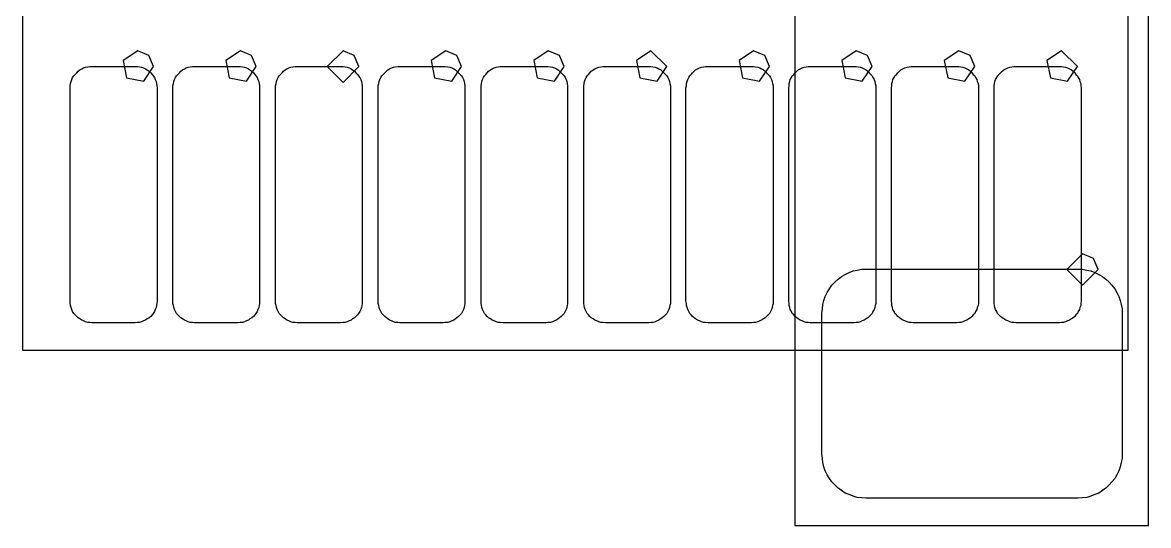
# Model space of a CAD drawing. Extents: x 114 to 258, y 8 to 198.
# Drawn here: x 151.95 to 159.08, y 48.35 to 51.53 of the extents above; entities that cross this region are included whole.
import ezdxf

# ---------------------------------------------------------------- set-up
doc = ezdxf.new("R2010")
doc.units = 0

msp = doc.modelspace()

# ---------------------------------------------------------------- linework, layer by layer
at = {"layer": 'Layer 1', "color": 7}
for points in [[(151.94788, 57.15996), (151.94788, 49.45868)], [(158.94812, 49.45868), (158.94812, 57.15996)], [(156.83738, 53.24836), (156.83738, 48.3487)], [(159.07766, 48.3487), (159.07766, 53.24836)], [(152.677368, 51.355476), (152.58498, 51.293744), (152.606657, 51.184765), (152.715636, 51.163088), (152.777368, 51.255476), (152.748079, 51.326187), (152.677368, 51.355476), (152.677368, 51.355476)], [(153.327354, 51.355476), (153.234966, 51.293744), (153.256643, 51.184765), (153.365622, 51.163088), (153.427354, 51.255476), (153.398065, 51.326187), (153.327354, 51.355476), (153.327354, 51.355476)], [(153.97734, 51.355476), (153.87734, 51.255476), (153.97734, 51.155476), (154.07734, 51.255476), (154.048051, 51.326187), (153.97734, 51.355476), (153.97734, 51.355476)], [(154.627326, 51.355476), (154.534938, 51.293744), (154.556615, 51.184765), (154.665594, 51.163088), (154.727326, 51.255476), (154.698037, 51.326187), (154.627326, 51.355476), (154.627326, 51.355476)], [(155.277312, 51.355476), (155.184924, 51.293744), (155.206601, 51.184765), (155.31558, 51.163088), (155.377312, 51.255476), (155.348023, 51.326187), (155.277312, 51.355476), (155.277312, 51.355476)], [(155.927298, 51.355476), (155.83491, 51.293744), (155.856587, 51.184765), (155.965566, 51.163088), (156.027298, 51.255476), (155.927298, 51.355476), (155.927298, 51.355476)], [(156.577284, 51.355476), (156.484896, 51.293744), (156.506573, 51.184765), (156.615552, 51.163088), (156.677284, 51.255476), (156.647995, 51.326187), (156.577284, 51.355476), (156.577284, 51.355476)], [(157.22727, 51.355476), (157.134882, 51.293744), (157.156559, 51.184765), (157.265538, 51.163088), (157.32727, 51.255476), (157.297981, 51.326187), (157.22727, 51.355476), (157.22727, 51.355476)], [(157.877256, 51.355476), (157.784868, 51.293744), (157.806545, 51.184765), (157.915524, 51.163088), (157.977256, 51.255476), (157.947967, 51.326187), (157.877256, 51.355476), (157.877256, 51.355476)], [(158.527242, 51.355476), (158.434854, 51.293744), (158.456531, 51.184765), (158.56551, 51.163088), (158.627242, 51.255476), (158.527242, 51.355476), (158.527242, 51.355476)], [(152.26538, 51.18588), (152.273, 51.19604)], [(152.273, 51.19604), (152.28062, 51.2062)], [(152.28062, 51.2062), (152.29078, 51.21636)], [(152.29078, 51.21636), (152.30094, 51.22652)], [(152.30094, 51.22652), (152.3111, 51.23414)], [(152.3111, 51.23414), (152.3238, 51.24176)], [(152.3238, 51.24176), (152.33396, 51.24684)], [(152.33396, 51.24684), (152.34666, 51.25192)], [(152.34666, 51.25192), (152.3619, 51.25446)], [(152.3619, 51.25446), (152.3746, 51.257)], [(152.3746, 51.257), (152.3873, 51.257)], [(152.3873, 51.257), (152.66162, 51.257)], [(152.66162, 51.257), (152.67686, 51.257)], [(152.67686, 51.257), (152.68956, 51.25446)], [(152.68956, 51.25446), (152.70226, 51.25192)], [(152.70226, 51.25192), (152.71496, 51.24684)], [(152.71496, 51.24684), (152.72766, 51.24176)], [(152.72766, 51.24176), (152.73782, 51.23414)], [(152.73782, 51.23414), (152.75052, 51.22652)], [(152.75052, 51.22652), (152.76068, 51.21636)], [(152.76068, 51.21636), (152.7683, 51.2062)], [(152.7683, 51.2062), (152.77592, 51.19604)], [(152.77592, 51.19604), (152.78354, 51.18588)], [(152.91562, 51.18588), (152.92324, 51.19604)], [(152.92324, 51.19604), (152.93086, 51.2062)], [(152.93086, 51.2062), (152.94102, 51.21636)], [(152.94102, 51.21636), (152.95118, 51.22652)], [(152.95118, 51.22652), (152.96134, 51.23414)], [(152.96134, 51.23414), (152.97404, 51.24176)], [(152.97404, 51.24176), (152.9842, 51.24684)], [(152.9842, 51.24684), (152.9969, 51.25192)], [(152.9969, 51.25192), (153.0096, 51.25446)], [(153.0096, 51.25446), (153.02484, 51.257)], [(153.02484, 51.257), (153.03754, 51.257)], [(153.03754, 51.257), (153.31186, 51.257)], [(153.31186, 51.257), (153.3271, 51.257)], [(153.3271, 51.257), (153.3398, 51.25446)], [(153.3398, 51.25446), (153.3525, 51.25192)], [(153.3525, 51.25192), (153.3652, 51.24684)], [(153.3652, 51.24684), (153.3779, 51.24176)], [(153.3779, 51.24176), (153.38806, 51.23414)], [(153.38806, 51.23414), (153.40076, 51.22652)], [(153.40076, 51.22652), (153.41092, 51.21636)], [(153.41092, 51.21636), (153.41854, 51.2062)], [(153.41854, 51.2062), (153.42616, 51.19604)], [(153.42616, 51.19604), (153.43378, 51.18588)], [(153.56586, 51.18588), (153.57348, 51.19604)], [(153.57348, 51.19604), (153.5811, 51.2062)], [(153.5811, 51.2062), (153.59126, 51.21636)], [(153.59126, 51.21636), (153.60142, 51.22652)], [(153.60142, 51.22652), (153.61158, 51.23414)], [(153.61158, 51.23414), (153.62174, 51.24176)], [(153.62174, 51.24176), (153.63444, 51.24684)], [(153.63444, 51.24684), (153.64714, 51.25192)], [(153.64714, 51.25192), (153.65984, 51.25446)], [(153.65984, 51.25446), (153.67508, 51.257)], [(153.67508, 51.257), (153.68778, 51.257)], [(153.68778, 51.257), (153.9621, 51.257)], [(153.9621, 51.257), (153.97734, 51.257)], [(153.97734, 51.257), (153.99004, 51.25446)], [(153.99004, 51.25446), (154.00274, 51.25192)], [(154.00274, 51.25192), (154.01544, 51.24684)], [(154.01544, 51.24684), (154.02814, 51.24176)], [(154.02814, 51.24176), (154.0383, 51.23414)], [(154.0383, 51.23414), (154.051, 51.22652)], [(154.051, 51.22652), (154.05862, 51.21636)], [(154.05862, 51.21636), (154.06878, 51.2062)], [(154.06878, 51.2062), (154.0764, 51.19604)], [(154.0764, 51.19604), (154.08402, 51.18588)], [(154.2161, 51.18588), (154.22372, 51.19604)], [(154.22372, 51.19604), (154.23134, 51.2062)], [(154.23134, 51.2062), (154.2415, 51.21636)], [(154.2415, 51.21636), (154.25166, 51.22652)], [(154.25166, 51.22652), (154.26182, 51.23414)], [(154.26182, 51.23414), (154.27198, 51.24176)], [(154.27198, 51.24176), (154.28468, 51.24684)], [(154.28468, 51.24684), (154.29738, 51.25192)], [(154.29738, 51.25192), (154.31008, 51.25446)], [(154.31008, 51.25446), (154.32532, 51.257)], [(154.32532, 51.257), (154.33802, 51.257)], [(154.33802, 51.257), (154.61234, 51.257)], [(154.61234, 51.257), (154.62504, 51.257)], [(154.62504, 51.257), (154.64028, 51.25446)], [(154.64028, 51.25446), (154.65298, 51.25192)], [(154.65298, 51.25192), (154.66568, 51.24684)], [(154.66568, 51.24684), (154.67838, 51.24176)], [(154.67838, 51.24176), (154.68854, 51.23414)], [(154.68854, 51.23414), (154.6987, 51.22652)], [(154.6987, 51.22652), (154.70886, 51.21636)], [(154.70886, 51.21636), (154.71902, 51.2062)], [(154.71902, 51.2062), (154.72664, 51.19604)], [(154.72664, 51.19604), (154.73426, 51.18588)], [(154.86634, 51.18588), (154.87396, 51.19604)], [(154.87396, 51.19604), (154.88158, 51.2062)], [(154.88158, 51.2062), (154.8892, 51.21636)], [(154.8892, 51.21636), (154.89936, 51.22652)], [(154.89936, 51.22652), (154.91206, 51.23414)], [(154.91206, 51.23414), (154.92222, 51.24176)], [(154.92222, 51.24176), (154.93492, 51.24684)], [(154.93492, 51.24684), (154.94762, 51.25192)], [(154.94762, 51.25192), (154.96032, 51.25446)], [(154.96032, 51.25446), (154.97302, 51.257)], [(154.97302, 51.257), (154.98826, 51.257)], [(154.98826, 51.257), (155.26258, 51.257)], [(155.26258, 51.257), (155.27528, 51.257)], [(155.27528, 51.257), (155.29052, 51.25446)], [(155.29052, 51.25446), (155.30322, 51.25192)], [(155.30322, 51.25192), (155.31592, 51.24684)], [(155.31592, 51.24684), (155.32862, 51.24176)], [(155.32862, 51.24176), (155.33878, 51.23414)], [(155.33878, 51.23414), (155.34894, 51.22652)], [(155.34894, 51.22652), (155.3591, 51.21636)], [(155.3591, 51.21636), (155.36926, 51.2062)], [(155.36926, 51.2062), (155.37688, 51.19604)], [(155.37688, 51.19604), (155.3845, 51.18588)], [(155.51658, 51.18588), (155.5242, 51.19604)], [(155.5242, 51.19604), (155.53182, 51.2062)], [(155.53182, 51.2062), (155.53944, 51.21636)], [(155.53944, 51.21636), (155.5496, 51.22652)], [(155.5496, 51.22652), (155.5623, 51.23414)], [(155.5623, 51.23414), (155.57246, 51.24176)], [(155.57246, 51.24176), (155.58516, 51.24684)], [(155.58516, 51.24684), (155.59786, 51.25192)], [(155.59786, 51.25192), (155.61056, 51.25446)], [(155.61056, 51.25446), (155.62326, 51.257)], [(155.62326, 51.257), (155.6385, 51.257)], [(155.6385, 51.257), (155.91282, 51.257)], [(155.91282, 51.257), (155.92552, 51.257)], [(155.92552, 51.257), (155.93822, 51.25446)], [(155.93822, 51.25446), (155.95346, 51.25192)], [(155.95346, 51.25192), (155.96616, 51.24684)], [(155.96616, 51.24684), (155.97632, 51.24176)], [(155.97632, 51.24176), (155.98902, 51.23414)], [(155.98902, 51.23414), (155.99918, 51.22652)], [(155.99918, 51.22652), (156.00934, 51.21636)], [(156.00934, 51.21636), (156.0195, 51.2062)], [(156.0195, 51.2062), (156.02712, 51.19604)], [(156.02712, 51.19604), (156.03474, 51.18588)], [(156.16682, 51.18588), (156.17444, 51.19604)], [(156.17444, 51.19604), (156.18206, 51.2062)], [(156.18206, 51.2062), (156.18968, 51.21636)], [(156.18968, 51.21636), (156.19984, 51.22652)], [(156.19984, 51.22652), (156.21, 51.23414)], [(156.21, 51.23414), (156.2227, 51.24176)], [(156.2227, 51.24176), (156.2354, 51.24684)], [(156.2354, 51.24684), (156.2481, 51.25192)], [(156.2481, 51.25192), (156.2608, 51.25446)], [(156.2608, 51.25446), (156.2735, 51.257)], [(156.2735, 51.257), (156.28874, 51.257)], [(156.28874, 51.257), (156.56306, 51.257)], [(156.56306, 51.257), (156.57576, 51.257)], [(156.57576, 51.257), (156.58846, 51.25446)], [(156.58846, 51.25446), (156.6037, 51.25192)], [(156.6037, 51.25192), (156.6164, 51.24684)], [(156.6164, 51.24684), (156.62656, 51.24176)], [(156.62656, 51.24176), (156.63926, 51.23414)], [(156.63926, 51.23414), (156.64942, 51.22652)], [(156.64942, 51.22652), (156.65958, 51.21636)], [(156.65958, 51.21636), (156.66974, 51.2062)], [(156.66974, 51.2062), (156.67736, 51.19604)], [(156.67736, 51.19604), (156.68498, 51.18588)], [(156.81706, 51.18588), (156.82214, 51.19604)], [(156.82214, 51.19604), (156.8323, 51.2062)], [(156.8323, 51.2062), (156.83992, 51.21636)], [(156.83992, 51.21636), (156.85008, 51.22652)], [(156.85008, 51.22652), (156.86024, 51.23414)], [(156.86024, 51.23414), (156.87294, 51.24176)], [(156.87294, 51.24176), (156.88564, 51.24684)], [(156.88564, 51.24684), (156.89834, 51.25192)], [(156.89834, 51.25192), (156.91104, 51.25446)], [(156.91104, 51.25446), (156.92374, 51.257)], [(156.92374, 51.257), (156.93644, 51.257)], [(156.93644, 51.257), (157.2133, 51.257)], [(157.2133, 51.257), (157.226, 51.257)], [(157.226, 51.257), (157.2387, 51.25446)], [(157.2387, 51.25446), (157.2514, 51.25192)], [(157.2514, 51.25192), (157.2641, 51.24684)], [(157.2641, 51.24684), (157.2768, 51.24176)], [(157.2768, 51.24176), (157.2895, 51.23414)], [(157.2895, 51.23414), (157.29966, 51.22652)], [(157.29966, 51.22652), (157.30982, 51.21636)], [(157.30982, 51.21636), (157.31998, 51.2062)], [(157.31998, 51.2062), (157.3276, 51.19604)], [(157.3276, 51.19604), (157.33268, 51.18588)], [(157.4673, 51.18588), (157.47238, 51.19604)], [(157.47238, 51.19604), (157.48254, 51.2062)], [(157.48254, 51.2062), (157.49016, 51.21636)], [(157.49016, 51.21636), (157.50032, 51.22652)], [(157.50032, 51.22652), (157.51048, 51.23414)], [(157.51048, 51.23414), (157.52318, 51.24176)], [(157.52318, 51.24176), (157.53588, 51.24684)], [(157.53588, 51.24684), (157.54858, 51.25192)], [(157.54858, 51.25192), (157.56128, 51.25446)], [(157.56128, 51.25446), (157.57398, 51.257)], [(157.57398, 51.257), (157.58668, 51.257)], [(157.58668, 51.257), (157.86354, 51.257)], [(157.86354, 51.257), (157.87624, 51.257)], [(157.87624, 51.257), (157.88894, 51.25446)], [(157.88894, 51.25446), (157.90164, 51.25192)], [(157.90164, 51.25192), (157.91434, 51.24684)], [(157.91434, 51.24684), (157.92704, 51.24176)], [(157.92704, 51.24176), (157.93974, 51.23414)], [(157.93974, 51.23414), (157.9499, 51.22652)], [(157.9499, 51.22652), (157.96006, 51.21636)], [(157.96006, 51.21636), (157.96768, 51.2062)], [(157.96768, 51.2062), (157.97784, 51.19604)], [(157.97784, 51.19604), (157.98292, 51.18588)], [(158.11754, 51.18588), (158.12262, 51.19604)], [(158.12262, 51.19604), (158.13024, 51.2062)], [(158.13024, 51.2062), (158.1404, 51.21636)], [(158.1404, 51.21636), (158.15056, 51.22652)], [(158.15056, 51.22652), (158.16072, 51.23414)], [(158.16072, 51.23414), (158.17342, 51.24176)], [(158.17342, 51.24176), (158.18612, 51.24684)], [(158.18612, 51.24684), (158.19882, 51.25192)], [(158.19882, 51.25192), (158.21152, 51.25446)], [(158.21152, 51.25446), (158.22422, 51.257)], [(158.22422, 51.257), (158.23692, 51.257)], [(158.23692, 51.257), (158.51378, 51.257)], [(158.51378, 51.257), (158.52648, 51.257)], [(158.52648, 51.257), (158.53918, 51.25446)], [(158.53918, 51.25446), (158.55188, 51.25192)], [(158.55188, 51.25192), (158.56458, 51.24684)], [(158.56458, 51.24684), (158.57728, 51.24176)], [(158.57728, 51.24176), (158.58998, 51.23414)], [(158.58998, 51.23414), (158.60014, 51.22652)], [(158.60014, 51.22652), (158.6103, 51.21636)], [(158.6103, 51.21636), (158.61792, 51.2062)], [(158.61792, 51.2062), (158.62808, 51.19604)], [(158.62808, 51.19604), (158.63316, 51.18588)], [(152.25014, 51.13254), (152.25268, 51.14778)], [(152.25014, 51.11984), (152.25014, 51.13254)], [(152.25268, 51.14778), (152.25522, 51.16048)], [(152.25522, 51.16048), (152.2603, 51.17318)], [(152.2603, 51.17318), (152.26538, 51.18588)], [(152.78354, 51.18588), (152.78862, 51.17318)], [(152.78862, 51.17318), (152.7937, 51.16048)], [(152.7937, 51.16048), (152.79624, 51.14778)], [(152.79624, 51.14778), (152.79878, 51.13254)], [(152.79878, 51.13254), (152.80132, 51.11984)], [(152.90038, 51.13254), (152.90292, 51.14778)], [(152.90038, 51.11984), (152.90038, 51.13254)], [(152.90292, 51.14778), (152.90546, 51.16048)], [(152.90546, 51.16048), (152.91054, 51.17318)], [(152.91054, 51.17318), (152.91562, 51.18588)], [(153.43378, 51.18588), (153.43886, 51.17318)], [(153.43886, 51.17318), (153.44394, 51.16048)], [(153.44394, 51.16048), (153.44648, 51.14778)], [(153.44648, 51.14778), (153.44902, 51.13254)], [(153.44902, 51.13254), (153.44902, 51.11984)], [(153.55062, 51.13254), (153.55316, 51.14778)], [(153.55062, 51.11984), (153.55062, 51.13254)], [(153.55316, 51.14778), (153.5557, 51.16048)], [(153.5557, 51.16048), (153.56078, 51.17318)], [(153.56078, 51.17318), (153.56586, 51.18588)], [(154.08402, 51.18588), (154.0891, 51.17318)], [(154.0891, 51.17318), (154.09418, 51.16048)], [(154.09418, 51.16048), (154.09672, 51.14778)], [(154.09672, 51.14778), (154.09926, 51.13254)], [(154.09926, 51.13254), (154.09926, 51.11984)], [(154.20086, 51.13254), (154.2034, 51.14778)], [(154.20086, 51.11984), (154.20086, 51.13254)], [(154.2034, 51.14778), (154.20594, 51.16048)], [(154.20594, 51.16048), (154.21102, 51.17318)], [(154.21102, 51.17318), (154.2161, 51.18588)], [(154.73426, 51.18588), (154.73934, 51.17318)], [(154.73934, 51.17318), (154.74442, 51.16048)], [(154.74442, 51.16048), (154.74696, 51.14778)], [(154.74696, 51.14778), (154.7495, 51.13254)], [(154.7495, 51.13254), (154.7495, 51.11984)], [(154.8511, 51.13254), (154.85364, 51.14778)], [(154.8511, 51.11984), (154.8511, 51.13254)], [(154.85364, 51.14778), (154.85618, 51.16048)], [(154.85618, 51.16048), (154.86126, 51.17318)], [(154.86126, 51.17318), (154.86634, 51.18588)], [(155.3845, 51.18588), (155.38958, 51.17318)], [(155.38958, 51.17318), (155.39466, 51.16048)], [(155.39466, 51.16048), (155.3972, 51.14778)], [(155.3972, 51.14778), (155.39974, 51.13254)], [(155.39974, 51.13254), (155.39974, 51.11984)], [(155.50134, 51.13254), (155.50388, 51.14778)], [(155.50134, 51.11984), (155.50134, 51.13254)], [(155.50388, 51.14778), (155.50642, 51.16048)], [(155.50642, 51.16048), (155.5115, 51.17318)], [(155.5115, 51.17318), (155.51658, 51.18588)], [(156.03474, 51.18588), (156.03982, 51.17318)], [(156.03982, 51.17318), (156.0449, 51.16048)], [(156.0449, 51.16048), (156.04744, 51.14778)], [(156.04744, 51.14778), (156.04998, 51.13254)], [(156.04998, 51.13254), (156.04998, 51.11984)], [(156.14904, 51.11984), (156.15158, 51.13254)], [(156.15158, 51.14778), (156.15666, 51.16048)], [(156.15158, 51.13254), (156.15158, 51.14778)], [(156.15666, 51.16048), (156.16174, 51.17318)], [(156.16174, 51.17318), (156.16682, 51.18588)], [(156.68498, 51.18588), (156.69006, 51.17318)], [(156.69006, 51.17318), (156.69514, 51.16048)], [(156.69514, 51.16048), (156.69768, 51.14778)], [(156.69768, 51.14778), (156.70022, 51.13254)], [(156.70022, 51.13254), (156.70022, 51.11984)], [(156.79928, 51.11984), (156.80182, 51.13254)], [(156.80182, 51.14778), (156.8069, 51.16048)], [(156.80182, 51.13254), (156.80182, 51.14778)], [(156.8069, 51.16048), (156.80944, 51.17318)], [(156.80944, 51.17318), (156.81706, 51.18588)], [(157.33268, 51.18588), (157.3403, 51.17318)], [(157.3403, 51.17318), (157.34538, 51.16048)], [(157.34538, 51.16048), (157.34792, 51.14778)], [(157.34792, 51.14778), (157.35046, 51.13254)], [(157.35046, 51.13254), (157.35046, 51.11984)], [(157.44952, 51.11984), (157.45206, 51.13254)], [(157.45206, 51.14778), (157.45714, 51.16048)], [(157.45206, 51.13254), (157.45206, 51.14778)], [(157.45714, 51.16048), (157.45968, 51.17318)], [(157.45968, 51.17318), (157.4673, 51.18588)], [(157.98292, 51.18588), (157.99054, 51.17318)], [(157.99054, 51.17318), (157.99308, 51.16048)], [(157.99308, 51.16048), (157.99816, 51.14778)], [(157.99816, 51.14778), (158.0007, 51.13254)], [(158.0007, 51.13254), (158.0007, 51.11984)], [(158.09976, 51.13254), (158.1023, 51.14778)], [(158.09976, 51.11984), (158.09976, 51.13254)], [(158.1023, 51.14778), (158.10484, 51.16048)], [(158.10484, 51.16048), (158.10992, 51.17318)], [(158.10992, 51.17318), (158.11754, 51.18588)], [(158.63316, 51.18588), (158.64078, 51.17318)], [(158.64078, 51.17318), (158.64332, 51.16048)], [(158.64332, 51.16048), (158.6484, 51.14778)], [(158.6484, 51.14778), (158.6484, 51.13254)], [(158.6484, 51.13254), (158.65094, 51.11984)], [(152.25014, 49.7711), (152.25014, 51.11984)], [(152.80132, 51.11984), (152.80132, 49.7711)], [(152.90038, 49.7711), (152.90038, 51.11984)], [(153.44902, 51.11984), (153.44902, 49.7711)], [(153.55062, 49.7711), (153.55062, 51.11984)], [(154.09926, 51.11984), (154.09926, 49.7711)], [(154.20086, 49.7711), (154.20086, 51.11984)], [(154.7495, 51.11984), (154.7495, 49.7711)], [(154.8511, 49.7711), (154.8511, 51.11984)], [(155.39974, 51.11984), (155.39974, 49.7711)], [(155.50134, 49.7711), (155.50134, 51.11984)], [(156.04998, 51.11984), (156.04998, 49.7711)], [(156.14904, 49.7711), (156.14904, 51.11984)], [(156.70022, 51.11984), (156.70022, 49.7711)], [(156.79928, 49.7711), (156.79928, 51.11984)], [(157.35046, 51.11984), (157.35046, 49.7711)], [(157.44952, 49.7711), (157.44952, 51.11984)], [(158.0007, 51.11984), (158.0007, 49.7711)], [(158.09976, 49.7711), (158.09976, 51.11984)], [(158.65094, 51.11984), (158.65094, 49.7711)], [(158.65983, 50.069982), (158.55983, 49.969982), (158.65983, 49.869982), (158.75983, 49.969982), (158.730541, 50.040693), (158.65983, 50.069982), (158.65983, 50.069982)], [(157.1117, 49.90826), (157.13456, 49.92604)], [(157.13456, 49.92604), (157.15742, 49.93874)], [(157.15742, 49.93874), (157.18282, 49.95144)], [(157.18282, 49.95144), (157.20822, 49.9616)], [(157.20822, 49.9616), (157.23362, 49.96668)], [(157.23362, 49.96668), (157.26156, 49.97176)], [(157.26156, 49.97176), (157.2895, 49.97176)], [(157.2895, 49.97176), (158.63062, 49.97176)], [(158.63062, 49.97176), (158.65856, 49.97176)], [(158.65856, 49.97176), (158.6865, 49.96668)], [(158.6865, 49.96668), (158.7119, 49.9616)], [(158.7119, 49.9616), (158.7373, 49.95144)], [(158.7373, 49.95144), (158.7627, 49.93874)], [(158.7627, 49.93874), (158.78556, 49.92604)], [(158.78556, 49.92604), (158.80842, 49.90826)], [(157.04312, 49.82444), (157.05836, 49.8473)], [(157.05836, 49.8473), (157.0736, 49.87016)], [(157.0736, 49.87016), (157.09138, 49.89048)], [(157.09138, 49.89048), (157.1117, 49.90826)], [(158.80842, 49.90826), (158.82874, 49.89048)], [(158.82874, 49.89048), (158.84652, 49.87016)], [(158.84652, 49.87016), (158.8643, 49.8473)], [(158.8643, 49.8473), (158.877, 49.82444)], [(152.25014, 49.75586), (152.25014, 49.7711)], [(152.80132, 49.7711), (152.79878, 49.75586)], [(152.90038, 49.75586), (152.90038, 49.7711)], [(153.44902, 49.7711), (153.44902, 49.75586)], [(153.55062, 49.75586), (153.55062, 49.7711)], [(154.09926, 49.7711), (154.09926, 49.75586)], [(154.20086, 49.75586), (154.20086, 49.7711)], [(154.7495, 49.7711), (154.7495, 49.75586)], [(154.8511, 49.75586), (154.8511, 49.7711)], [(155.39974, 49.7711), (155.39974, 49.75586)], [(155.50134, 49.75586), (155.50134, 49.7711)], [(156.04998, 49.7711), (156.04998, 49.75586)], [(156.15158, 49.75586), (156.14904, 49.7711)], [(156.70022, 49.7711), (156.70022, 49.75586)], [(156.80182, 49.75586), (156.79928, 49.7711)], [(157.01518, 49.74824), (157.0228, 49.77364)], [(157.0228, 49.77364), (157.03042, 49.79904)], [(157.03042, 49.79904), (157.04312, 49.82444)], [(157.35046, 49.7711), (157.35046, 49.75586)], [(157.45206, 49.75586), (157.44952, 49.7711)], [(158.0007, 49.7711), (158.0007, 49.75586)], [(158.09976, 49.75586), (158.09976, 49.7711)], [(158.65094, 49.7711), (158.6484, 49.75586)], [(158.877, 49.82444), (158.8897, 49.79904)], [(158.8897, 49.79904), (158.89732, 49.77364)], [(158.89732, 49.77364), (158.90494, 49.74824)], [(152.25268, 49.74316), (152.25014, 49.75586)], [(152.25522, 49.73046), (152.25268, 49.74316)], [(152.2603, 49.71776), (152.25522, 49.73046)], [(152.26538, 49.70506), (152.2603, 49.71776)], [(152.273, 49.69236), (152.26538, 49.70506)], [(152.78354, 49.70506), (152.77592, 49.69236)], [(152.78862, 49.71776), (152.78354, 49.70506)], [(152.7937, 49.73046), (152.78862, 49.71776)], [(152.79624, 49.74316), (152.7937, 49.73046)], [(152.79878, 49.75586), (152.79624, 49.74316)], [(152.90292, 49.74316), (152.90038, 49.75586)], [(152.90546, 49.73046), (152.90292, 49.74316)], [(152.91054, 49.71776), (152.90546, 49.73046)], [(152.91562, 49.70506), (152.91054, 49.71776)], [(152.92324, 49.69236), (152.91562, 49.70506)], [(153.43378, 49.70506), (153.42616, 49.69236)], [(153.43886, 49.71776), (153.43378, 49.70506)], [(153.44394, 49.73046), (153.43886, 49.71776)], [(153.44648, 49.74316), (153.44394, 49.73046)], [(153.44902, 49.75586), (153.44648, 49.74316)], [(153.55316, 49.74316), (153.55062, 49.75586)], [(153.5557, 49.73046), (153.55316, 49.74316)], [(153.56078, 49.71776), (153.5557, 49.73046)], [(153.56586, 49.70506), (153.56078, 49.71776)], [(153.57348, 49.69236), (153.56586, 49.70506)], [(154.08402, 49.70506), (154.0764, 49.69236)], [(154.0891, 49.71776), (154.08402, 49.70506)], [(154.09418, 49.73046), (154.0891, 49.71776)], [(154.09672, 49.74316), (154.09418, 49.73046)], [(154.09926, 49.75586), (154.09672, 49.74316)], [(154.2034, 49.74316), (154.20086, 49.75586)], [(154.20594, 49.73046), (154.2034, 49.74316)], [(154.21102, 49.71776), (154.20594, 49.73046)], [(154.2161, 49.70506), (154.21102, 49.71776)], [(154.22372, 49.69236), (154.2161, 49.70506)], [(154.73426, 49.70506), (154.72664, 49.69236)], [(154.73934, 49.71776), (154.73426, 49.70506)], [(154.74442, 49.73046), (154.73934, 49.71776)], [(154.74696, 49.74316), (154.74442, 49.73046)], [(154.7495, 49.75586), (154.74696, 49.74316)], [(154.85364, 49.74316), (154.8511, 49.75586)], [(154.85618, 49.73046), (154.85364, 49.74316)], [(154.86126, 49.71776), (154.85618, 49.73046)], [(154.86634, 49.70506), (154.86126, 49.71776)], [(154.87396, 49.69236), (154.86634, 49.70506)], [(155.3845, 49.70506), (155.37688, 49.69236)], [(155.38958, 49.71776), (155.3845, 49.70506)], [(155.39466, 49.73046), (155.38958, 49.71776)], [(155.3972, 49.74316), (155.39466, 49.73046)], [(155.39974, 49.75586), (155.3972, 49.74316)], [(155.50388, 49.74316), (155.50134, 49.75586)], [(155.50642, 49.73046), (155.50388, 49.74316)], [(155.5115, 49.71776), (155.50642, 49.73046)], [(155.51658, 49.70506), (155.5115, 49.71776)], [(155.5242, 49.69236), (155.51658, 49.70506)], [(156.03474, 49.70506), (156.02712, 49.69236)], [(156.03982, 49.71776), (156.03474, 49.70506)], [(156.0449, 49.73046), (156.03982, 49.71776)], [(156.04744, 49.74316), (156.0449, 49.73046)], [(156.04998, 49.75586), (156.04744, 49.74316)], [(156.15158, 49.74316), (156.15158, 49.75586)], [(156.15666, 49.73046), (156.15158, 49.74316)], [(156.16174, 49.71776), (156.15666, 49.73046)], [(156.16682, 49.70506), (156.16174, 49.71776)], [(156.17444, 49.69236), (156.16682, 49.70506)], [(156.68498, 49.70506), (156.67736, 49.69236)], [(156.69006, 49.71776), (156.68498, 49.70506)], [(156.69514, 49.73046), (156.69006, 49.71776)], [(156.69768, 49.74316), (156.69514, 49.73046)], [(156.70022, 49.75586), (156.69768, 49.74316)], [(156.80182, 49.74316), (156.80182, 49.75586)], [(156.8069, 49.73046), (156.80182, 49.74316)], [(156.80944, 49.71776), (156.8069, 49.73046)], [(156.81706, 49.70506), (156.80944, 49.71776)], [(156.82214, 49.69236), (156.81706, 49.70506)], [(157.0101, 49.69236), (157.01264, 49.7203)], [(157.01264, 49.7203), (157.01518, 49.74824)], [(157.33268, 49.70506), (157.3276, 49.69236)], [(157.3403, 49.71776), (157.33268, 49.70506)], [(157.34538, 49.73046), (157.3403, 49.71776)], [(157.34792, 49.74316), (157.34538, 49.73046)], [(157.35046, 49.75586), (157.34792, 49.74316)], [(157.45206, 49.74316), (157.45206, 49.75586)], [(157.45714, 49.73046), (157.45206, 49.74316)], [(157.45968, 49.71776), (157.45714, 49.73046)], [(157.4673, 49.70506), (157.45968, 49.71776)], [(157.47238, 49.69236), (157.4673, 49.70506)], [(157.98292, 49.70506), (157.97784, 49.69236)], [(157.99054, 49.71776), (157.98292, 49.70506)], [(157.99308, 49.73046), (157.99054, 49.71776)], [(157.99816, 49.74316), (157.99308, 49.73046)], [(158.0007, 49.75586), (157.99816, 49.74316)], [(158.1023, 49.74316), (158.09976, 49.75586)], [(158.10484, 49.73046), (158.1023, 49.74316)], [(158.10992, 49.71776), (158.10484, 49.73046)], [(158.11754, 49.70506), (158.10992, 49.71776)], [(158.12262, 49.69236), (158.11754, 49.70506)], [(158.63316, 49.70506), (158.62808, 49.69236)], [(158.64078, 49.71776), (158.63316, 49.70506)], [(158.64332, 49.73046), (158.64078, 49.71776)], [(158.6484, 49.74316), (158.64332, 49.73046)], [(158.6484, 49.75586), (158.6484, 49.74316)], [(158.90494, 49.74824), (158.91002, 49.7203)], [(158.91002, 49.7203), (158.91002, 49.69236)], [(152.28062, 49.6822), (152.273, 49.69236)], [(152.29078, 49.67204), (152.28062, 49.6822)], [(152.30094, 49.66442), (152.29078, 49.67204)], [(152.3111, 49.6568), (152.30094, 49.66442)], [(152.3238, 49.64918), (152.3111, 49.6568)], [(152.33396, 49.6441), (152.3238, 49.64918)], [(152.34666, 49.63902), (152.33396, 49.6441)], [(152.3619, 49.63394), (152.34666, 49.63902)], [(152.3746, 49.63394), (152.3619, 49.63394)], [(152.3873, 49.6314), (152.3746, 49.63394)], [(152.66162, 49.6314), (152.3873, 49.6314)], [(152.67686, 49.63394), (152.66162, 49.6314)], [(152.68956, 49.63394), (152.67686, 49.63394)], [(152.70226, 49.63902), (152.68956, 49.63394)], [(152.71496, 49.6441), (152.70226, 49.63902)], [(152.72766, 49.64918), (152.71496, 49.6441)], [(152.73782, 49.6568), (152.72766, 49.64918)], [(152.75052, 49.66442), (152.73782, 49.6568)], [(152.76068, 49.67204), (152.75052, 49.66442)], [(152.7683, 49.6822), (152.76068, 49.67204)], [(152.77592, 49.69236), (152.7683, 49.6822)], [(152.93086, 49.6822), (152.92324, 49.69236)], [(152.94102, 49.67204), (152.93086, 49.6822)], [(152.95118, 49.66442), (152.94102, 49.67204)], [(152.96134, 49.6568), (152.95118, 49.66442)], [(152.97404, 49.64918), (152.96134, 49.6568)], [(152.9842, 49.6441), (152.97404, 49.64918)], [(152.9969, 49.63902), (152.9842, 49.6441)], [(153.0096, 49.63394), (152.9969, 49.63902)], [(153.02484, 49.63394), (153.0096, 49.63394)], [(153.03754, 49.6314), (153.02484, 49.63394)], [(153.31186, 49.6314), (153.03754, 49.6314)], [(153.3271, 49.63394), (153.31186, 49.6314)], [(153.3398, 49.63394), (153.3271, 49.63394)], [(153.3525, 49.63902), (153.3398, 49.63394)], [(153.3652, 49.6441), (153.3525, 49.63902)], [(153.3779, 49.64918), (153.3652, 49.6441)], [(153.38806, 49.6568), (153.3779, 49.64918)], [(153.40076, 49.66442), (153.38806, 49.6568)], [(153.41092, 49.67204), (153.40076, 49.66442)], [(153.41854, 49.6822), (153.41092, 49.67204)], [(153.42616, 49.69236), (153.41854, 49.6822)], [(153.5811, 49.6822), (153.57348, 49.69236)], [(153.59126, 49.67204), (153.5811, 49.6822)], [(153.60142, 49.66442), (153.59126, 49.67204)], [(153.61158, 49.6568), (153.60142, 49.66442)], [(153.62174, 49.64918), (153.61158, 49.6568)], [(153.63444, 49.6441), (153.62174, 49.64918)], [(153.64714, 49.63902), (153.63444, 49.6441)], [(153.65984, 49.63394), (153.64714, 49.63902)], [(153.67508, 49.63394), (153.65984, 49.63394)], [(153.68778, 49.6314), (153.67508, 49.63394)], [(153.9621, 49.6314), (153.68778, 49.6314)], [(153.97734, 49.63394), (153.9621, 49.6314)], [(153.99004, 49.63394), (153.97734, 49.63394)], [(154.00274, 49.63902), (153.99004, 49.63394)], [(154.01544, 49.6441), (154.00274, 49.63902)], [(154.02814, 49.64918), (154.01544, 49.6441)], [(154.0383, 49.6568), (154.02814, 49.64918)], [(154.051, 49.66442), (154.0383, 49.6568)], [(154.05862, 49.67204), (154.051, 49.66442)], [(154.06878, 49.6822), (154.05862, 49.67204)], [(154.0764, 49.69236), (154.06878, 49.6822)], [(154.23134, 49.6822), (154.22372, 49.69236)], [(154.2415, 49.67204), (154.23134, 49.6822)], [(154.25166, 49.66442), (154.2415, 49.67204)], [(154.26182, 49.6568), (154.25166, 49.66442)], [(154.27198, 49.64918), (154.26182, 49.6568)], [(154.28468, 49.6441), (154.27198, 49.64918)], [(154.29738, 49.63902), (154.28468, 49.6441)], [(154.31008, 49.63394), (154.29738, 49.63902)], [(154.32532, 49.63394), (154.31008, 49.63394)], [(154.33802, 49.6314), (154.32532, 49.63394)], [(154.61234, 49.6314), (154.33802, 49.6314)], [(154.62504, 49.63394), (154.61234, 49.6314)], [(154.64028, 49.63394), (154.62504, 49.63394)], [(154.65298, 49.63902), (154.64028, 49.63394)], [(154.66568, 49.6441), (154.65298, 49.63902)], [(154.67838, 49.64918), (154.66568, 49.6441)], [(154.68854, 49.6568), (154.67838, 49.64918)], [(154.6987, 49.66442), (154.68854, 49.6568)], [(154.70886, 49.67204), (154.6987, 49.66442)], [(154.71902, 49.6822), (154.70886, 49.67204)], [(154.72664, 49.69236), (154.71902, 49.6822)], [(154.88158, 49.6822), (154.87396, 49.69236)], [(154.8892, 49.67204), (154.88158, 49.6822)], [(154.89936, 49.66442), (154.8892, 49.67204)], [(154.91206, 49.6568), (154.89936, 49.66442)], [(154.92222, 49.64918), (154.91206, 49.6568)], [(154.93492, 49.6441), (154.92222, 49.64918)], [(154.94762, 49.63902), (154.93492, 49.6441)], [(154.96032, 49.63394), (154.94762, 49.63902)], [(154.97302, 49.63394), (154.96032, 49.63394)], [(154.98826, 49.6314), (154.97302, 49.63394)], [(155.26258, 49.6314), (154.98826, 49.6314)], [(155.27528, 49.63394), (155.26258, 49.6314)], [(155.29052, 49.63394), (155.27528, 49.63394)], [(155.30322, 49.63902), (155.29052, 49.63394)], [(155.31592, 49.6441), (155.30322, 49.63902)], [(155.32862, 49.64918), (155.31592, 49.6441)], [(155.33878, 49.6568), (155.32862, 49.64918)], [(155.34894, 49.66442), (155.33878, 49.6568)], [(155.3591, 49.67204), (155.34894, 49.66442)], [(155.36926, 49.6822), (155.3591, 49.67204)], [(155.37688, 49.69236), (155.36926, 49.6822)], [(155.53182, 49.6822), (155.5242, 49.69236)], [(155.53944, 49.67204), (155.53182, 49.6822)], [(155.5496, 49.66442), (155.53944, 49.67204)], [(155.5623, 49.6568), (155.5496, 49.66442)], [(155.57246, 49.64918), (155.5623, 49.6568)], [(155.58516, 49.6441), (155.57246, 49.64918)], [(155.59786, 49.63902), (155.58516, 49.6441)], [(155.61056, 49.63394), (155.59786, 49.63902)], [(155.62326, 49.63394), (155.61056, 49.63394)], [(155.6385, 49.6314), (155.62326, 49.63394)], [(155.91282, 49.6314), (155.6385, 49.6314)], [(155.92552, 49.63394), (155.91282, 49.6314)], [(155.93822, 49.63394), (155.92552, 49.63394)], [(155.95346, 49.63902), (155.93822, 49.63394)], [(155.96616, 49.6441), (155.95346, 49.63902)], [(155.97632, 49.64918), (155.96616, 49.6441)], [(155.98902, 49.6568), (155.97632, 49.64918)], [(155.99918, 49.66442), (155.98902, 49.6568)], [(156.00934, 49.67204), (155.99918, 49.66442)], [(156.0195, 49.6822), (156.00934, 49.67204)], [(156.02712, 49.69236), (156.0195, 49.6822)], [(156.18206, 49.6822), (156.17444, 49.69236)], [(156.18968, 49.67204), (156.18206, 49.6822)], [(156.19984, 49.66442), (156.18968, 49.67204)], [(156.21, 49.6568), (156.19984, 49.66442)], [(156.2227, 49.64918), (156.21, 49.6568)], [(156.2354, 49.6441), (156.2227, 49.64918)], [(156.2481, 49.63902), (156.2354, 49.6441)], [(156.2608, 49.63394), (156.2481, 49.63902)], [(156.2735, 49.63394), (156.2608, 49.63394)], [(156.28874, 49.6314), (156.2735, 49.63394)], [(156.56306, 49.6314), (156.28874, 49.6314)], [(156.57576, 49.63394), (156.56306, 49.6314)], [(156.58846, 49.63394), (156.57576, 49.63394)], [(156.6037, 49.63902), (156.58846, 49.63394)], [(156.6164, 49.6441), (156.6037, 49.63902)], [(156.62656, 49.64918), (156.6164, 49.6441)], [(156.63926, 49.6568), (156.62656, 49.64918)], [(156.64942, 49.66442), (156.63926, 49.6568)], [(156.65958, 49.67204), (156.64942, 49.66442)], [(156.66974, 49.6822), (156.65958, 49.67204)], [(156.67736, 49.69236), (156.66974, 49.6822)], [(156.8323, 49.6822), (156.82214, 49.69236)], [(156.83992, 49.67204), (156.8323, 49.6822)], [(156.85008, 49.66442), (156.83992, 49.67204)], [(156.86024, 49.6568), (156.85008, 49.66442)], [(156.87294, 49.64918), (156.86024, 49.6568)], [(156.88564, 49.6441), (156.87294, 49.64918)], [(156.89834, 49.63902), (156.88564, 49.6441)], [(156.91104, 49.63394), (156.89834, 49.63902)], [(156.92374, 49.63394), (156.91104, 49.63394)], [(156.93644, 49.6314), (156.92374, 49.63394)], [(157.2133, 49.6314), (156.93644, 49.6314)], [(157.0101, 48.80082), (157.0101, 49.69236)], [(157.226, 49.63394), (157.2133, 49.6314)], [(157.2387, 49.63394), (157.226, 49.63394)], [(157.2514, 49.63902), (157.2387, 49.63394)], [(157.2641, 49.6441), (157.2514, 49.63902)], [(157.2768, 49.64918), (157.2641, 49.6441)], [(157.2895, 49.6568), (157.2768, 49.64918)], [(157.29966, 49.66442), (157.2895, 49.6568)], [(157.30982, 49.67204), (157.29966, 49.66442)], [(157.31998, 49.6822), (157.30982, 49.67204)], [(157.3276, 49.69236), (157.31998, 49.6822)], [(157.48254, 49.6822), (157.47238, 49.69236)], [(157.49016, 49.67204), (157.48254, 49.6822)], [(157.50032, 49.66442), (157.49016, 49.67204)], [(157.51048, 49.6568), (157.50032, 49.66442)], [(157.52318, 49.64918), (157.51048, 49.6568)], [(157.53588, 49.6441), (157.52318, 49.64918)], [(157.54858, 49.63902), (157.53588, 49.6441)], [(157.56128, 49.63394), (157.54858, 49.63902)], [(157.57398, 49.63394), (157.56128, 49.63394)], [(157.58668, 49.6314), (157.57398, 49.63394)], [(157.86354, 49.6314), (157.58668, 49.6314)], [(157.87624, 49.63394), (157.86354, 49.6314)], [(157.88894, 49.63394), (157.87624, 49.63394)], [(157.90164, 49.63902), (157.88894, 49.63394)], [(157.91434, 49.6441), (157.90164, 49.63902)], [(157.92704, 49.64918), (157.91434, 49.6441)], [(157.93974, 49.6568), (157.92704, 49.64918)], [(157.9499, 49.66442), (157.93974, 49.6568)], [(157.96006, 49.67204), (157.9499, 49.66442)], [(157.96768, 49.6822), (157.96006, 49.67204)], [(157.97784, 49.69236), (157.96768, 49.6822)], [(158.13024, 49.6822), (158.12262, 49.69236)], [(158.1404, 49.67204), (158.13024, 49.6822)], [(158.15056, 49.66442), (158.1404, 49.67204)], [(158.16072, 49.6568), (158.15056, 49.66442)], [(158.17342, 49.64918), (158.16072, 49.6568)], [(158.18612, 49.6441), (158.17342, 49.64918)], [(158.19882, 49.63902), (158.18612, 49.6441)], [(158.21152, 49.63394), (158.19882, 49.63902)], [(158.22422, 49.63394), (158.21152, 49.63394)], [(158.23692, 49.6314), (158.22422, 49.63394)], [(158.51378, 49.6314), (158.23692, 49.6314)], [(158.52648, 49.63394), (158.51378, 49.6314)], [(158.53918, 49.63394), (158.52648, 49.63394)], [(158.55188, 49.63902), (158.53918, 49.63394)], [(158.56458, 49.6441), (158.55188, 49.63902)], [(158.57728, 49.64918), (158.56458, 49.6441)], [(158.58998, 49.6568), (158.57728, 49.64918)], [(158.60014, 49.66442), (158.58998, 49.6568)], [(158.6103, 49.67204), (158.60014, 49.66442)], [(158.61792, 49.6822), (158.6103, 49.67204)], [(158.62808, 49.69236), (158.61792, 49.6822)], [(158.91002, 49.69236), (158.91002, 48.80082)], [(151.94788, 49.45868), (158.94812, 49.45868)], [(157.01264, 48.77288), (157.0101, 48.80082)], [(157.01518, 48.74748), (157.01264, 48.77288)], [(158.91002, 48.77288), (158.90494, 48.74748)], [(158.91002, 48.80082), (158.91002, 48.77288)], [(157.0228, 48.71954), (157.01518, 48.74748)], [(157.03042, 48.69414), (157.0228, 48.71954)], [(158.89732, 48.71954), (158.8897, 48.69414)], [(158.90494, 48.74748), (158.89732, 48.71954)], [(157.04312, 48.66874), (157.03042, 48.69414)], [(157.05836, 48.64588), (157.04312, 48.66874)], [(157.0736, 48.62556), (157.05836, 48.64588)], [(157.09138, 48.60524), (157.0736, 48.62556)], [(158.84652, 48.62556), (158.82874, 48.60524)], [(158.8643, 48.64588), (158.84652, 48.62556)], [(158.877, 48.66874), (158.8643, 48.64588)], [(158.8897, 48.69414), (158.877, 48.66874)], [(157.1117, 48.58492), (157.09138, 48.60524)], [(157.13456, 48.56968), (157.1117, 48.58492)], [(157.15742, 48.55444), (157.13456, 48.56968)], [(157.18282, 48.54428), (157.15742, 48.55444)], [(158.7627, 48.55444), (158.7373, 48.54428)], [(158.78556, 48.56968), (158.7627, 48.55444)], [(158.80842, 48.58492), (158.78556, 48.56968)], [(158.82874, 48.60524), (158.80842, 48.58492)], [(157.20822, 48.53412), (157.18282, 48.54428)], [(157.23362, 48.5265), (157.20822, 48.53412)], [(157.26156, 48.52396), (157.23362, 48.5265)], [(157.2895, 48.52142), (157.26156, 48.52396)], [(158.63062, 48.52142), (157.2895, 48.52142)], [(158.65856, 48.52396), (158.63062, 48.52142)], [(158.6865, 48.5265), (158.65856, 48.52396)], [(158.7119, 48.53412), (158.6865, 48.5265)], [(158.7373, 48.54428), (158.7119, 48.53412)], [(156.83738, 48.3487), (159.07766, 48.3487)]]:
    msp.add_lwpolyline(points, dxfattribs=at)

doc.saveas('drawing.dxf')
